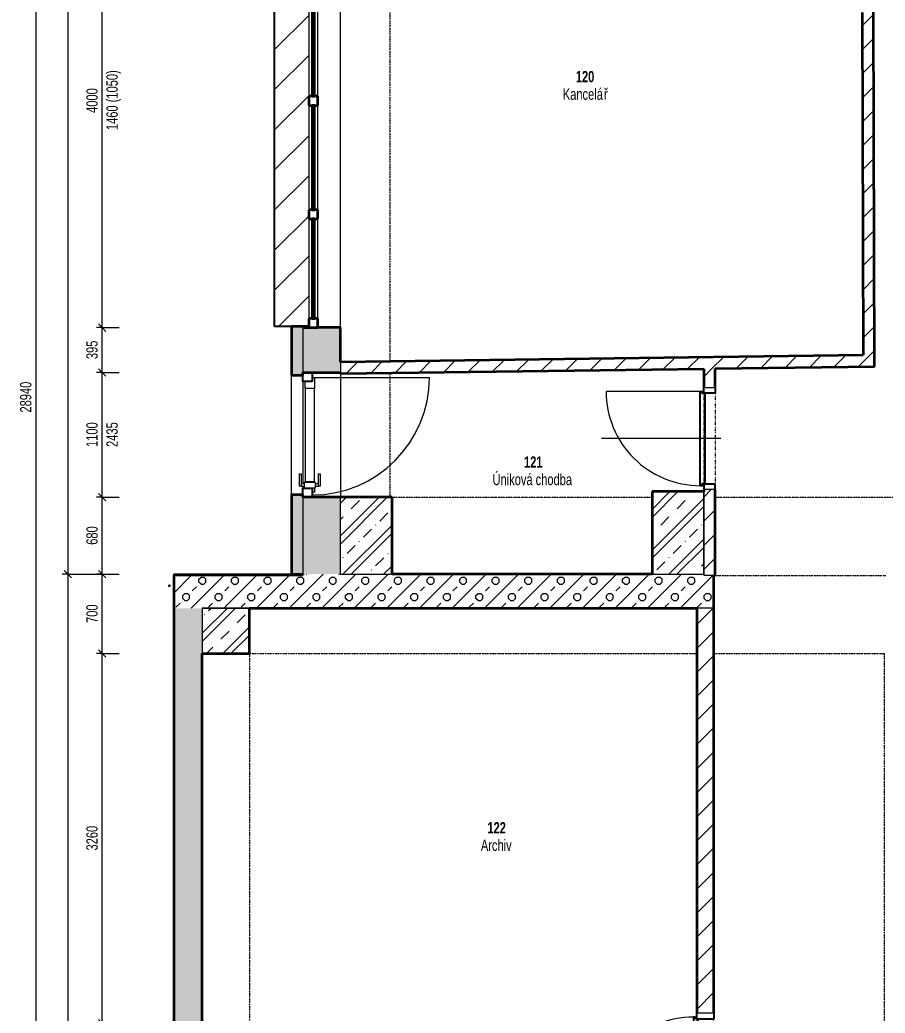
# Model space of a CAD drawing. Header units: millimetres. Extents: x -2814 to 222032, y -45352 to 20466.
# Drawn here: x -2814 to 4816, y -20000 to -11243 of the extents above; entities that cross this region are included whole.
import ezdxf

# ---------------------------------------------------------------- set-up
doc = ezdxf.new("R2010")
doc.units = ezdxf.units.MM
doc.linetypes.add('Dash dot dot', pattern=[5, 2, -1, 0, -1, 0, -1])
doc.linetypes.add('Čerchovaná se dvěma tečkami', pattern=[2.59, 1, -0.53, 0, -0.53, 0, -0.53])
for name, color, linetype, lineweight in [('A-ANNO-DIMS', 211, 'Continuous', 9), ('A-ANNO-DIMS-50', 211, 'Continuous', 9), ('A-AREA-IDEN', 2, 'Continuous', 9), ('A-DETL', 90, 'Continuous', 13), ('A-DOOR', 31, 'Continuous', 13), ('A-DOOR-FRAM', 31, 'Continuous', 25), ('A-FLOR', 192, 'Continuous', 13), ('A-GENM', 13, 'Continuous', 13), ('A-GLAZ', 151, 'Continuous', 13), ('A-GLAZ-SILL', 1, 'Continuous', 13), ('A-WALL', 113, 'Continuous', 13), ('A-WALL-PATT', 111, 'Continuous', 13), ('E-POWR-CNTR', 130, 'Continuous', 13), ('E-POWR-RISE', 130, 'Continuous', 13), ('Q-SPCQ', 91, 'Continuous', 13)]:
    doc.layers.add(name, color=color, linetype=linetype, lineweight=lineweight)
doc.styles.add('Arial_1', font='arial.ttf', dxfattribs={"width": 0.7, "height": 100})
doc.styles.add('Arial_B', font='arialbd.ttf', dxfattribs={"width": 0.7, "height": 100})
doc.dimstyles.new('Vnitřní_-_průhledné', dxfattribs={"dimscale": 304.8, "dimtxt": 102.02594, "dimasz": 0.213255, "dimexe": 0.164042, "dimexo": 0.0625, "dimgap": 0.032808, "dimtad": 1, "dimdec": 0, "dimrnd": 5, "dimzin": 0, "dimdsep": 46, "dimtxsty": 'Arial_1', "dimblk1": 'OBLIQUE', "dimblk2": 'OBLIQUE', "dimsah": 1, "dimcen": 0.09, "dimdle": 0.164042, "dimazin": 0, "dimtfac": 1, "dimtdec": 4, "dimtix": 1, "dimtmove": 0, "dimatfit": 3, "dimfxl": 0.492126, "dimfxlon": 1, "dimtvp": 1, "dimtolj": 1, "dimtzin": 0, "dimarcsym": 2})
pattern_1 = [(45, (0, 0), (-106.066, 106.066), [])]
pattern_2 = [(45, (0, 0), (-179.605, 179.605), []), (45, (71.84, 6e-12), (-179.605, 179.605), []), (45, (215.53, 2e-11), (-107.763, 251.447), [101.6, -50.8, 1.676, -49.124])]

# ---------------------------------------------------------------- blocks, each defined once
blk = doc.blocks.new('OKNO_4k_ - OKNO_4k_4000x1460-1966617-1NP_DEMOLICE A')
at = {"layer": 'A-GLAZ'}
h = blk.add_hatch(dxfattribs=at)
h.set_pattern_fill('FP_5', color=256, style=0, pattern_type=2)
h.set_pattern_definition([(270, (11956.784, -152.193), (43.3, -75), [50, -100]), (330, (11956.784, -202.193), (86.6019, -0.0011), [50, -100]), (210, (11956.784, -202.193), (-43.3019, -74.9989), [50, -100])])
h.paths.add_polyline_path([(-2000, 166), (-2000, 115), (-1990, 115), (-1990, 166)])
h.paths.add_polyline_path([(1990, 166), (1990, 115), (2000, 115), (2000, 166)])
at = {"layer": 'A-GLAZ', "lineweight": 35}
for p, q in [((-1990, 166), (-2000, 166)), ((-2000, 166), (-2000, 115)), ((-2000, 115), (-1990, 115)), ((-2000, 115), (-2000, 35)), ((-1920, 115), (-2000, 115)), ((-1990, 115), (-1990, 166)), ((-1920, 35), (-1920, 115)), ((-960, 115), (-1040, 115)), ((-1040, 115), (-1040, 35)), ((-960, 35), (-960, 115)), ((40, 115), (-40, 115)), ((-40, 115), (-40, 35)), ((40, 35), (40, 115)), ((1040, 166), (960, 166)), ((960, 166), (960, 35)), ((1040, 35), (1040, 166)), ((2000, 115), (1920, 115)), ((1920, 115), (1920, 35)), ((1990, 166), (1990, 115)), ((2000, 166), (1990, 166)), ((1990, 115), (2000, 115)), ((2000, 115), (2000, 166)), ((2000, 35), (2000, 115)), ((-2000, 35), (-1920, 35)), ((-1040, 85), (-1920, 85)), ((-1920, 85), (-1920, 65)), ((-1920, 65), (-1040, 65)), ((-1040, 65), (-1040, 85)), ((-1040, 35), (-960, 35)), ((-40, 85), (-960, 85)), ((-960, 85), (-960, 65)), ((-960, 65), (-40, 65)), ((-40, 65), (-40, 85)), ((-40, 35), (40, 35)), ((960, 85), (40, 85)), ((40, 85), (40, 65)), ((40, 65), (960, 65)), ((960, 65), (960, 85)), ((960, 35), (1040, 35)), ((1920, 85), (1040, 85)), ((1040, 85), (1040, 65)), ((1040, 65), (1920, 65)), ((1920, 65), (1920, 85)), ((1920, 35), (2000, 35))]:
    blk.add_line(p, q, dxfattribs=at)
at = {"layer": 'A-GLAZ'}
for p, q in [((-1040, 115), (-1920, 115)), ((-40, 115), (-960, 115)), ((960, 115), (40, 115)), ((1920, 115), (1040, 115)), ((-1920, 35), (-1040, 35)), ((-960, 35), (-40, 35)), ((40, 35), (960, 35)), ((1040, 35), (1920, 35))]:
    blk.add_line(p, q, dxfattribs=at)
blk = doc.blocks.new('OKNO_dvere vchod_1k_nadsvetlik - vstupni dvere 1100_2435-971794-1NP_DEMOLICE A')
at = {"layer": 'A-GLAZ'}
for p, q in [((-995.3, -85), (-995.3, 950)), ((-995.3, -65), (-900.3, -65)), ((-995.3, -85), (-995.3, -65)), ((-960.4, -85), (-995.3, -85)), ((-960.3, -145), (-960.4, -85)), ((-900.3, -65), (-900.3, -145)), ((-80.3, -65), (-900.3, -65)), ((-147.3, -15), (-37.3, -15)), ((-147.3, -28), (-147.3, -15)), ((-37.3, -28), (-147.3, -28)), ((-80.3, -65), (-70.3, -65)), ((-80.3, -145), (-80.3, -65)), ((-70.3, -55), (-70.3, -155)), ((-24.3, -55), (-70.3, -55)), ((-57.3, -28), (-57.3, -55)), ((-37.3, -15), (-37.3, -28)), ((-37.3, -55), (-37.3, -28)), ((-24.3, -155), (-24.3, -55)), ((-24.3, -65), (14.7, -65)), ((14.7, -85), (-20.3, -85)), ((-20.3, -85), (-20.3, -145)), ((14.7, -65), (14.7, -85)), ((-900.3, -145), (-960.3, -145)), ((-960.3, -165), (-57.2, -165)), ((-900.3, -145), (-80.3, -145)), ((-70.2, -145), (-80.3, -145)), ((-70.3, -155), (-24.3, -155)), ((-57.3, -155), (-57.3, -182)), ((-37.3, -182), (-37.3, -155)), ((-37.3, -165), (-20.3, -165)), ((-20.3, -145), (-24.4, -145)), ((-147.3, -182), (-37.3, -182)), ((-147.3, -195), (-147.3, -182)), ((-37.3, -195), (-147.3, -195)), ((-37.3, -182), (-37.3, -195))]:
    blk.add_line(p, q, dxfattribs=at)
at = {"layer": 'A-GLAZ', "lineweight": 25}
for p, q in [((-1040.3, -85), (-960.3, -85)), ((-960.3, -85), (-960.3, -165)), ((-20.3, -85), (59.7, -85)), ((-20.3, -165), (-20.3, -85)), ((-960.3, -165), (-1040.3, -165)), ((59.7, -165), (-20.3, -165))]:
    blk.add_line(p, q, dxfattribs=at)
at = {"layer": 'A-GLAZ', "lineweight": 35}
for p, q in [((-1040.3, -164), (-1035.3, -164)), ((-1035.3, -164), (-1035.3, -166)), ((54.7, -164), (59.7, -164)), ((54.7, -166), (54.7, -164))]:
    blk.add_line(p, q, dxfattribs=at)
at = {"layer": 'A-GLAZ'}
blk.add_arc((-995.3, -85), 1035, 360, 90, dxfattribs=at)
at = {"layer": 'A-GLAZ-SILL'}
blk.add_line((-1040.3, 165), (59.7, 165), dxfattribs=at)
blk = doc.blocks.new('DVERE_1k_oblozka - DD03_01_800x1970_koupelna-1549491-1NP_DEMOLICE A')
at = {"layer": 'A-DOOR'}
for p, q in [((0, 102.9), (0, -947.1)), ((-450, 52.9), (-400, 52.9)), ((-450, -47.1), (-450, 52.9)), ((-400, 52.9), (-400, -47.1)), ((400, 52.9), (450, 52.9)), ((400, -47.1), (400, 52.9)), ((450, 52.9), (450, -47.1)), ((-400, -47.1), (-450, -47.1)), ((-415, -47.1), (-415, -907.1)), ((305, -77.1), (-305, -77.1)), ((450, -47.1), (400, -47.1)), ((415, -77.1), (415, -47.1))]:
    blk.add_line(p, q, dxfattribs=at)
at = {"layer": 'A-DOOR', "linetype": 'Čerchovaná se dvěma tečkami'}
for p, q in [((-400, 52.9), (400, 52.9)), ((-400, -47.1), (400, -47.1))]:
    blk.add_line(p, q, dxfattribs=at)
at = {"layer": 'A-DOOR', "lineweight": 25}
for p, q in [((-415, -62.1), (-400, -62.1)), ((-415, -77.1), (-415, -62.1)), ((415, -77.1), (-415, -77.1)), ((-400, -37.1), (400, -37.1)), ((-400, -62.1), (-400, -47.1)), ((400, -47.1), (400, -62.1)), ((400, -62.1), (415, -62.1)), ((415, -62.1), (415, -77.1))]:
    blk.add_line(p, q, dxfattribs=at)
at = {"layer": 'A-DOOR'}
blk.add_arc((-415, -77.1), 830, 270, 0, dxfattribs=at)
at = {"layer": 'A-DOOR-FRAM'}
for p, q in [((-450, 52.9), (-400, 52.9)), ((-400, 52.9), (-400, -47.1)), ((400, -47.1), (400, 52.9)), ((450, 52.9), (400, 52.9)), ((-400, -47.1), (-450, -47.1)), ((400, -47.1), (450, -47.1))]:
    blk.add_line(p, q, dxfattribs=at)
blk = doc.blocks.new('DVERE_1k_oblozka - DD03_01_800x1970_koupelna-1549493-1NP_DEMOLICE A')
at = {"layer": 'A-DOOR'}
for p, q in [((0, -127.9), (0, 972.1)), ((-415, 72.1), (-415, 932.1)), ((305, 102.1), (-305, 102.1)), ((415, 102.1), (415, 72.1)), ((-400, 72.1), (-450, 72.1)), ((-450, 72.1), (-450, -77.9)), ((-400, -77.9), (-400, 72.1)), ((450, 72.1), (400, 72.1)), ((400, 72.1), (400, -77.9)), ((450, -77.9), (450, 72.1)), ((-450, -77.9), (-400, -77.9)), ((400, -77.9), (450, -77.9))]:
    blk.add_line(p, q, dxfattribs=at)
at = {"layer": 'A-DOOR', "lineweight": 25}
for p, q in [((415, 102.1), (-415, 102.1)), ((-415, 102.1), (-415, 87.1)), ((415, 87.1), (415, 102.1)), ((-415, 87.1), (-400, 87.1)), ((-400, 87.1), (-400, 72.1)), ((-400, 62.1), (400, 62.1)), ((400, 72.1), (400, 87.1)), ((400, 87.1), (415, 87.1))]:
    blk.add_line(p, q, dxfattribs=at)
at = {"layer": 'A-DOOR', "linetype": 'Čerchovaná se dvěma tečkami'}
for p, q in [((-400, 72.1), (400, 72.1)), ((-400, -77.9), (400, -77.9))]:
    blk.add_line(p, q, dxfattribs=at)
at = {"layer": 'A-DOOR'}
blk.add_arc((-415, 102.1), 830, 360, 90, dxfattribs=at)
at = {"layer": 'A-DOOR-FRAM'}
for p, q in [((-400, 72.1), (-450, 72.1)), ((-400, -77.9), (-400, 72.1)), ((400, 72.1), (400, -77.9)), ((400, 72.1), (450, 72.1)), ((-450, -77.9), (-400, -77.9)), ((450, -77.9), (400, -77.9))]:
    blk.add_line(p, q, dxfattribs=at)
blk = doc.blocks.new('parapet s nosem_vnitní - parapet s nosem_vnitní-1280328-1NP_DEMOLICE A')
at = {"layer": 'A-GENM'}
blk.add_line((-2000, -200), (2000, -200), dxfattribs=at)
blk = doc.blocks.new('parapet_ext - parapet_ext-1802076-1NP_DEMOLICE A')
at = {"layer": 'Q-SPCQ'}
h = blk.add_hatch(dxfattribs=at)
h.set_pattern_fill('FP_100', color=41, style=0, pattern_type=2)
h.set_pattern_definition([(315, (11956.78, -267.2), (176.7767, 176.7767), [])])
h.paths.add_polyline_path([(-1990, 0), (960, 0), (960, 51), (1040, 51), (1040, 0), (1990, 0), (1990, 300), (-1990, 300), (-1990, 50)])
at = {"layer": 'Q-SPCQ', "color": 31, "lineweight": 25}
for p, q in [((-1990, 150), (-1990, 300)), ((-1990, 300), (1990, 300)), ((1990, 300), (1990, 150))]:
    blk.add_line(p, q, dxfattribs=at)
blk = doc.blocks.new('DIMBLOCK2-1NP_DEMOLICE A')
at = {"layer": 'A-ANNO-DIMS-50'}
for p, q in [((-2087.9, -15451.8), (-2137.9, -15451.8)), ((-2087.9, -16180), (-2087.9, -15451.8)), ((-2087.9, -15451.8), (-1937.9, -15451.8)), ((-2087.9, -16130), (-2137.9, -16130)), ((-2087.9, -16130), (-1937.9, -16130))]:
    blk.add_line(p, q, dxfattribs=at)
at = {"layer": 'A-ANNO-DIMS-50', "lineweight": 18}
for p, q in [((-2087.9, -15451.8), (-2120.4, -15419.3)), ((-2087.9, -15451.8), (-2055.4, -15484.3)), ((-2087.9, -16130), (-2120.4, -16097.5)), ((-2087.9, -16130), (-2055.4, -16162.5))]:
    blk.add_line(p, q, dxfattribs=at)
at = {"layer": 'A-ANNO-DIMS-50', "color": 0, "insert": (-2227.7, -15870.9), "char_height": 100, "width": 192.123, "attachment_point": 1, "rotation": 90, "line_spacing_factor": 0.941778, "style": 'Arial_1'}
blk.add_mtext('680', dxfattribs=at)
blk = doc.blocks.new('_Oblique')
at = {"color": 0, "linetype": 'ByBlock', "lineweight": -2}
blk.add_line((-0.5, -0.5), (0.5, 0.5), dxfattribs=at)
blk = doc.blocks.new('DIMBLOCK3-1NP_DEMOLICE A')
at = {"layer": 'A-ANNO-DIMS-50'}
for p, q in [((-2087.9, -14351.8), (-2137.9, -14351.8)), ((-2087.9, -15451.8), (-2087.9, -14351.8)), ((-2087.9, -14351.8), (-1937.9, -14351.8)), ((-2087.9, -15451.8), (-2137.9, -15451.8)), ((-2087.9, -15451.8), (-1937.9, -15451.8))]:
    blk.add_line(p, q, dxfattribs=at)
at = {"layer": 'A-ANNO-DIMS-50', "lineweight": 18}
for p, q in [((-2087.9, -14351.8), (-2120.4, -14319.3)), ((-2087.9, -14351.8), (-2055.4, -14384.3)), ((-2087.9, -15451.8), (-2120.4, -15419.3)), ((-2087.9, -15451.8), (-2055.4, -15484.3))]:
    blk.add_line(p, q, dxfattribs=at)
at = {"layer": 'A-ANNO-DIMS-50', "color": 0, "char_height": 100, "width": 256.164, "attachment_point": 1, "rotation": 90, "line_spacing_factor": 0.941778, "style": 'Arial_1'}
for s, insert in [('1100', (-2227.7, -15008.5)), ('2435', (-2050.8, -15008.5))]:
    blk.add_mtext(s, dxfattribs=dict(at, insert=insert))
blk = doc.blocks.new('DIMBLOCK4-1NP_DEMOLICE A')
at = {"layer": 'A-ANNO-DIMS-50'}
for p, q in [((-2087.9, -13956.8), (-2137.9, -13956.8)), ((-2087.9, -14351.8), (-2087.9, -13956.8)), ((-2087.9, -13956.8), (-1937.9, -13956.8)), ((-2087.9, -14351.8), (-2137.9, -14351.8)), ((-2087.9, -14351.8), (-1937.9, -14351.8))]:
    blk.add_line(p, q, dxfattribs=at)
at = {"layer": 'A-ANNO-DIMS-50', "lineweight": 18}
for p, q in [((-2087.9, -13956.8), (-2120.4, -13924.3)), ((-2087.9, -13956.8), (-2055.4, -13989.3)), ((-2087.9, -14351.8), (-2120.4, -14319.3)), ((-2087.9, -14351.8), (-2055.4, -14384.3))]:
    blk.add_line(p, q, dxfattribs=at)
at = {"layer": 'A-ANNO-DIMS-50', "color": 0, "insert": (-2227.7, -14234.3), "char_height": 100, "width": 192.123, "attachment_point": 1, "rotation": 90, "line_spacing_factor": 0.941778, "style": 'Arial_1'}
blk.add_mtext('395', dxfattribs=at)
blk = doc.blocks.new('DIMBLOCK5-1NP_DEMOLICE A')
at = {"layer": 'A-ANNO-DIMS-50'}
for p, q in [((-2087.9, -9956.8), (-2137.9, -9956.8)), ((-2087.9, -13956.8), (-2087.9, -9956.8)), ((-2087.9, -9956.8), (-1937.9, -9956.8)), ((-2087.9, -13956.8), (-2137.9, -13956.8)), ((-2087.9, -13956.8), (-1937.9, -13956.8))]:
    blk.add_line(p, q, dxfattribs=at)
at = {"layer": 'A-ANNO-DIMS-50', "lineweight": 18}
for p, q in [((-2087.9, -9956.8), (-2120.4, -9924.3)), ((-2087.9, -9956.8), (-2055.4, -9989.3)), ((-2087.9, -13956.8), (-2120.4, -13924.3)), ((-2087.9, -13956.8), (-2055.4, -13989.3))]:
    blk.add_line(p, q, dxfattribs=at)
at = {"layer": 'A-ANNO-DIMS-50', "color": 0, "char_height": 100, "attachment_point": 1, "rotation": 90, "line_spacing_factor": 0.941778, "style": 'Arial_1'}
for s, insert, width in [('1460 (1050)', (-2050.8, -12215), 619.69), ('4000', (-2227.7, -12063.5), 256.164)]:
    blk.add_mtext(s, dxfattribs=dict(at, insert=insert, width=width))
blk = doc.blocks.new('DIMBLOCK19-1NP_DEMOLICE A')
at = {"layer": 'A-ANNO-DIMS-50', "lineweight": 18}
for p, q in [((-2087.9, -16830), (-2120.4, -16797.5)), ((-2087.9, -16830), (-2055.4, -16862.5)), ((-2087.9, -20088.8), (-2120.4, -20056.3)), ((-2087.9, -20088.8), (-2055.4, -20121.3))]:
    blk.add_line(p, q, dxfattribs=at)
at = {"layer": 'A-ANNO-DIMS-50'}
for p, q in [((-2087.9, -16830), (-2137.9, -16830)), ((-2087.9, -20088.8), (-2087.9, -16830)), ((-2087.9, -16830), (-1937.9, -16830)), ((-2087.9, -20088.8), (-2137.9, -20088.8)), ((-2087.9, -20088.8), (-1937.9, -20088.8))]:
    blk.add_line(p, q, dxfattribs=at)
at = {"layer": 'A-ANNO-DIMS-50', "color": 0, "insert": (-2227.7, -18566.1), "char_height": 100, "width": 256.164, "attachment_point": 1, "rotation": 90, "line_spacing_factor": 0.941778, "style": 'Arial_1'}
blk.add_mtext('3260', dxfattribs=at)
blk = doc.blocks.new('DIMBLOCK20-1NP_DEMOLICE A')
at = {"layer": 'A-ANNO-DIMS-50', "lineweight": 18}
for p, q in [((-2087.9, -16130), (-2120.4, -16097.5)), ((-2087.9, -16130), (-2055.4, -16162.5)), ((-2087.9, -16830), (-2120.4, -16797.5)), ((-2087.9, -16830), (-2055.4, -16862.5))]:
    blk.add_line(p, q, dxfattribs=at)
at = {"layer": 'A-ANNO-DIMS-50'}
for p, q in [((-2087.9, -16830), (-2087.9, -16080)), ((-2087.9, -16130), (-2137.9, -16130)), ((-2087.9, -16130), (-1937.9, -16130)), ((-2087.9, -16830), (-2137.9, -16830)), ((-2087.9, -16830), (-1937.9, -16830))]:
    blk.add_line(p, q, dxfattribs=at)
at = {"layer": 'A-ANNO-DIMS-50', "color": 0, "insert": (-2227.7, -16560), "char_height": 100, "width": 192.123, "attachment_point": 1, "rotation": 90, "line_spacing_factor": 0.941778, "style": 'Arial_1'}
blk.add_mtext('700', dxfattribs=at)
blk = doc.blocks.new('DIMBLOCK178-1NP_DEMOLICE A')
at = {"layer": 'A-ANNO-DIMS-50', "lineweight": 18}
for p, q in [((-2672.5, -101.8), (-2705, -69.3)), ((-2672.5, -101.8), (-2640, -134.3)), ((-2672.5, -29041.8), (-2705, -29009.3)), ((-2672.5, -29041.8), (-2640, -29074.3))]:
    blk.add_line(p, q, dxfattribs=at)
at = {"layer": 'A-ANNO-DIMS-50'}
for p, q in [((-2672.5, -51.8), (-2672.5, -29091.8)), ((-2672.5, -101.8), (-2722.5, -101.8)), ((-2672.5, -101.8), (-2077.2, -101.8)), ((-2672.5, -29041.8), (-2722.5, -29041.8)), ((-2672.5, -29041.8), (-2077.2, -29041.8))]:
    blk.add_line(p, q, dxfattribs=at)
at = {"layer": 'A-ANNO-DIMS-50', "color": 0, "insert": (-2812.3, -14705.2), "char_height": 100, "width": 320.204, "attachment_point": 1, "rotation": 90, "line_spacing_factor": 0.941778, "style": 'Arial_1'}
blk.add_mtext('28940', dxfattribs=at)
blk = doc.blocks.new('DIMBLOCK179-1NP_DEMOLICE A')
at = {"layer": 'A-ANNO-DIMS-50', "lineweight": 18}
for p, q in [((-2392, -101.8), (-2424.5, -69.3)), ((-2392, -101.8), (-2359.5, -134.3)), ((-2392, -16130), (-2424.5, -16097.5)), ((-2392, -16130), (-2359.5, -16162.5))]:
    blk.add_line(p, q, dxfattribs=at)
at = {"layer": 'A-ANNO-DIMS-50'}
for p, q in [((-2392, -51.8), (-2392, -16130)), ((-2392, -101.8), (-2442, -101.8)), ((-2392, -101.8), (-2242, -101.8)), ((-2392, -16130), (-2442, -16130)), ((-2392, -16130), (-2043.7, -16130))]:
    blk.add_line(p, q, dxfattribs=at)
at = {"layer": 'A-ANNO-DIMS-50', "color": 0, "insert": (-2531.8, -8249.3), "char_height": 100, "width": 320.204, "attachment_point": 1, "rotation": 90, "line_spacing_factor": 0.941778, "style": 'Arial_1'}
blk.add_mtext('16030', dxfattribs=at)
blk = doc.blocks.new('DIMBLOCK180-1NP_DEMOLICE A')
at = {"layer": 'A-ANNO-DIMS-50', "lineweight": 18}
for p, q in [((-2392, -16130), (-2424.5, -16097.5)), ((-2392, -16130), (-2359.5, -16162.5)), ((-2392, -27933.8), (-2424.5, -27901.3)), ((-2392, -27933.8), (-2359.5, -27966.3))]:
    blk.add_line(p, q, dxfattribs=at)
at = {"layer": 'A-ANNO-DIMS-50'}
for p, q in [((-2392, -16130), (-2442, -16130)), ((-2392, -16130), (-2392, -27933.8)), ((-2392, -16130), (-2043.7, -16130)), ((-2392, -27933.8), (-2442, -27933.8)), ((-2392, -27933.8), (-2097.7, -27933.8))]:
    blk.add_line(p, q, dxfattribs=at)
at = {"layer": 'A-ANNO-DIMS-50', "color": 0, "insert": (-2531.8, -22165.3), "char_height": 100, "width": 320.204, "attachment_point": 1, "rotation": 90, "line_spacing_factor": 0.941778, "style": 'Arial_1'}
blk.add_mtext('11805', dxfattribs=at)

msp = doc.modelspace()

# ---------------------------------------------------------------- hatches: boundary and pattern name
at = {"layer": 'A-WALL-PATT'}
h = msp.add_hatch(color=41, dxfattribs=at)
h.paths.add_polyline_path([(-417.2, -16130), (-317.2, -16130), (-317.2, -15451.8), (-318.2, -15451.8), (-318.2, -15431.8), (-417.2, -15431.8), (-417.2, -15451.8)])
h.paths.add_polyline_path([(-417.2, -14376.8), (-318.2, -14376.8), (-318.2, -14351.8), (-317.2, -14351.8), (-317.2, -13956.8), (-318.2, -13956.6), (-318.2, -13946.8), (-417.2, -13946.8), (-417.2, -14351.8)])
h.paths.add_polyline_path([(-318.2, -9966.8), (-318.2, -9956.8), (-317.2, -9956.8), (-317.2, -9131.8), (-318.2, -9131.8), (-318.2, -9121.8), (-417.2, -9121.8), (-417.2, -9966.8), (-367.2, -9966.8)])
h.paths.add_polyline_path([(-367.2, -7141.8), (-318.2, -7141.8), (-317.8, -7131.8), (-317.2, -7131.8), (-317.2, -6331.8), (-318.2, -6331.8), (-318.2, -6321.8), (-417.2, -6321.8), (-417.2, -7141.8)])
h.paths.add_polyline_path([(-318.2, -4341.8), (-317.8, -4331.8), (-317.2, -4331.8), (-317.2, -3531.8), (-318.2, -3531.8), (-318.2, -3521.8), (-417.2, -3521.8), (-417.2, -4341.8), (-367.2, -4341.8)])
h.paths.add_polyline_path([(-318.2, -1541.8), (-318.2, -1531.8), (-317.2, -1531.8), (-317.2, -101.8), (-417.2, -101.8), (-417.2, -1541.8), (-367.2, -1541.8)])
h = msp.add_hatch(dxfattribs=at)
h.set_pattern_fill('FP_1', color=256, angle=-135, style=0, pattern_type=2)
h.set_pattern_definition([(315, (-317.2, -8187.73), (143.684, 143.684), []), (270, (-249.89, -8416.68), (143.684, -143.684), [25.4, -261.968]), (315, (-249.89, -8442.08), (143.684, 143.684), [25.4, -177.8]), (360, (-231.93, -8460.04), (143.684, 143.684), [25.4, -261.968]), (45, (-206.53, -8460.04), (-143.684, 143.684), [25.4, -177.8]), (270, (-188.57, -8416.68), (143.684, -143.684), [25.4, -261.968]), (315, (-206.53, -8398.72), (143.684, 143.684), [25.4, -177.8]), (360, (-231.93, -8398.72), (143.684, 143.684), [25.4, -261.968]), (45, (-249.89, -8416.68), (-143.684, 143.684), [25.4, -177.8]), (315, (-165.35, -8483.26), (143.684, 143.684), [50.8, -152.4])])
h.paths.add_polyline_path([(12.8, -16130), (12.8, -15451.8), (-317.2, -15451.8), (-317.2, -16130)])
h.paths.add_polyline_path([(-264.2, -14351.8), (12.8, -14351.8), (12.8, -13956.8), (-317.2, -13956.8), (-317.2, -14351.8)])
h.paths.add_polyline_path([(12.8, -9956.8), (12.8, -9131.8), (-317.2, -9131.8), (-317.2, -9956.8), (-187.2, -9956.8)])
h.paths.add_polyline_path([(-316.6, -7131.8), (12.8, -7131.8), (12.8, -6331.8), (-317.2, -6331.8), (-317.2, -7131.8)])
h.paths.add_polyline_path([(12.8, -4331.8), (12.8, -3531.8), (-317.2, -3531.8), (-317.2, -4331.8), (-187.2, -4331.8)])
h.paths.add_polyline_path([(-187.2, -1531.8), (12.8, -1531.8), (12.8, -101.8), (-317.2, -101.8), (-317.2, -1531.8), (-267.2, -1531.8)])
h = msp.add_hatch(dxfattribs=at)
h.set_pattern_fill('FP_4', color=256, style=0, pattern_type=2)
h.set_pattern_definition(pattern_1)
h.paths.add_polyline_path([(4622.8, -14200.6), (4722.8, -14199.3), (4712.6, -11176.7), (4612.8, -11177.1), (4622.2, -14027.7)])
h.paths.add_polyline_path([(4609.8, -10277.1), (4709.8, -10276.7), (4695.6, -6044.7), (4595.8, -6045), (4606.5, -9283.6)])
h.paths.add_polyline_path([(4592.8, -5145), (4692.8, -5144.7), (4687.8, -3625), (4587.8, -3625)])
h = msp.add_hatch(dxfattribs=at)
h.set_pattern_fill('FP_4', color=256, style=0, pattern_type=2)
h.set_pattern_definition(pattern_1)
h.paths.add_polyline_path([(12.8, -14361), (4723.1, -14299.3), (4722.8, -14199.3), (12.8, -14261), (12.8, -14351.8)])
h = msp.add_hatch(dxfattribs=at)
h.set_pattern_fill('FP_4', color=256, style=0, pattern_type=2)
h.set_pattern_definition(pattern_1)
h.paths.add_polyline_path([(3215.8, -16140), (3315.8, -16140), (3315.8, -15384.9), (3215.8, -15384.9), (3215.8, -16130)])
h.paths.add_polyline_path([(3315.8, -14484.9), (3315.8, -14317.8), (3215.8, -14319.1), (3215.8, -14484.9)])
h = msp.add_hatch(dxfattribs=at)
h.set_pattern_fill('FP_10', color=256, angle=225, style=0, pattern_type=2)
h.set_pattern_definition(pattern_2)
h.paths.add_polyline_path([(3215.9, -16130), (3215.9, -15402.4), (2760.9, -15402.4), (2760.9, -16130)])
h = msp.add_hatch(dxfattribs=at)
h.set_pattern_fill('FP_10', color=256, angle=225, style=0, pattern_type=2)
h.set_pattern_definition(pattern_2)
h.paths.add_polyline_path([(467.8, -16130), (467.8, -15451.8), (12.8, -15451.8), (12.8, -16130)])
h = msp.add_hatch(dxfattribs=at)
h.set_pattern_fill('FP_6', color=256, angle=-135, style=0, pattern_type=2)
h.set_pattern_definition([(45, (997.08, -16430), (-143.684, 143.684), []), (5e-12, (1226.03, -16362.69), (143.684, 143.684), [25.4, -261.968]), (45, (1251.43, -16362.69), (-143.684, 143.684), [25.4, -177.8]), (90, (1269.39, -16344.73), (-143.684, 143.684), [25.4, -261.968]), (135, (1269.4, -16319.33), (-143.684, -143.684), [25.4, -177.8]), (5e-12, (1226.03, -16301.37), (143.684, 143.684), [25.4, -261.968]), (45, (1208.07, -16319.33), (-143.684, 143.684), [25.4, -177.8]), (90, (1208.07, -16344.73), (-143.684, 143.684), [25.4, -261.968]), (135, (1226.03, -16362.69), (-143.684, -143.684), [25.4, -177.8]), (45, (1292.61, -16278.15), (-143.684, 143.684), [50.8, -152.4])])
h.paths.add_polyline_path([(2760.9, -16430), (3305.9, -16430), (3305.9, -16140), (3215.8, -16140), (3215.8, -16130), (-317.2, -16130), (-317.2, -16140), (-1455.4, -16140), (-1455.4, -16430), (594.3, -16430)])
h = msp.add_hatch(dxfattribs=at)
h.set_pattern_fill('FP_7', color=256, angle=225, style=0, pattern_type=2)
h.set_pattern_definition([(135, (-1205.4, -22110.06), (-143.684, -143.684), []), (90, (-1272.71, -21881.11), (-143.684, 143.684), [25.4, -261.968]), (135, (-1272.71, -21855.7), (-143.684, -143.684), [25.4, -177.8]), (180, (-1290.67, -21837.75), (-143.684, -143.684), [25.4, -261.968]), (225, (-1316.07, -21837.75), (143.684, -143.684), [25.4, -177.8]), (90, (-1334.03, -21881.11), (-143.684, 143.684), [25.4, -261.968]), (135, (-1316.07, -21899.07), (-143.684, -143.684), [25.4, -177.8]), (180, (-1290.67, -21899.07), (-143.684, -143.684), [25.4, -261.968]), (225, (-1272.71, -21881.1), (143.684, -143.684), [25.4, -177.8]), (135, (-1357.26, -21814.53), (-143.684, -143.684), [50.8, -152.4])])
h.paths.add_polyline_path([(-1285.4, -27933.8), (-1205.4, -27933.8), (-1205.4, -22788.8), (-1455.4, -22788.8), (-1455.4, -27933.8)])
h.paths.add_polyline_path([(-1455.4, -21888.8), (-1205.4, -21888.8), (-1205.4, -20988.8), (-1455.4, -20988.8), (-1455.4, -21665)])
h.paths.add_polyline_path([(-1205.4, -20088.8), (-1205.4, -16430), (-1455.4, -16430), (-1455.4, -20088.8)])
h = msp.add_hatch(dxfattribs=at)
h.set_pattern_fill('FP_10', color=256, angle=225, style=0, pattern_type=2)
h.set_pattern_definition([(45, (0, 0), (-179.605, 179.605), []), (45, (71.84, 6e-12), (-179.605, 179.605), []), (45, (215.53, 2e-11), (-107.763, 251.447), [101.6, -50.8, 1.676, -49.124])])
h.paths.add_polyline_path([(-1205.4, -16830), (-790.4, -16830), (-790.4, -16430), (-1205.4, -16430), (-1205.4, -16720.2)])
h = msp.add_hatch(dxfattribs=at)
h.set_pattern_fill('FP_4', color=256, style=0, pattern_type=2)
h.set_pattern_definition(pattern_1)
h.paths.add_polyline_path([(3155.9, -21265), (3305.9, -21265), (3305.9, -20900), (3155.9, -20900)])
h.paths.add_polyline_path([(3155.9, -20000), (3305.9, -20000), (3305.9, -16430), (3155.9, -16430), (3155.9, -16720.2)])

# ---------------------------------------------------------------- linework, layer by layer
at = {"layer": 'A-DETL', "linetype": 'Dash dot dot'}
for p, q in [((447.8, -9908.2), (447.8, -14255.3)), ((447.8, -14351.8), (447.8, -15451.8)), ((447.8, -15451.8), (2760.9, -15451.8)), ((3315.8, -15451.8), (6022.8, -15451.8)), ((4822.1, -16143.3), (3302.1, -16143.3)), ((-790.4, -16830), (3155.9, -16830)), ((-790.4, -16830), (-790.4, -21265)), ((3305.9, -16830), (4809.6, -16830)), ((4809.6, -21265), (4809.6, -16830))]:
    msp.add_line(p, q, dxfattribs=at)
at = {"layer": 'A-FLOR', "color": 254}
msp.add_line((-1455.4, -16140), (-1455.4, -16130), dxfattribs=at)
at = {"layer": 'A-FLOR', "color": 9}
msp.add_line((-417.2, -16130), (-1455.4, -16130), dxfattribs=at)
at = {"layer": 'A-WALL', "lineweight": 35}
for p, q in [((4612.8, -11177.1), (4622.8, -14200.6)), ((4723.1, -14299.3), (4712.8, -11176.7)), ((12.8, -13956.8), (-187.2, -13956.8)), ((12.8, -14261), (12.8, -13956.8)), ((4622.8, -14200.6), (12.8, -14261)), ((-318.2, -14351.8), (12.8, -14351.8)), ((12.8, -14361), (3215.8, -14319.1)), ((12.8, -14351.8), (12.8, -14361)), ((3215.8, -14319.1), (3215.8, -14484.9)), ((3315.8, -14317.8), (4723.1, -14299.3)), ((3315.8, -14484.9), (3315.8, -14317.8)), ((2760.9, -15402.4), (2760.9, -16130)), ((3215.9, -15402.4), (2760.9, -15402.4)), ((3215.8, -15384.9), (3215.8, -15402.4)), ((3315.8, -16140), (3315.8, -15384.9)), ((467.8, -15451.8), (-318.2, -15451.8)), ((467.8, -16130), (467.8, -15451.8)), ((-317.2, -16140), (-1455.4, -16140)), ((-1455.4, -16140), (-1455.4, -20088.8)), ((-317.2, -16130), (-317.2, -16140)), ((2760.9, -16130), (467.8, -16130)), ((3305.9, -16140), (3315.8, -16140)), ((3305.9, -20000), (3305.9, -16140)), ((-790.4, -16430), (3155.9, -16430)), ((-790.4, -16830), (-790.4, -16430)), ((3155.9, -16430), (3155.9, -20000)), ((-1205.4, -20088.8), (-1205.4, -16830)), ((-1205.4, -16830), (-790.4, -16830))]:
    msp.add_line(p, q, dxfattribs=at)
at = {"layer": 'A-WALL', "color": 40, "lineweight": 35}
for p, q in [((-417.2, -13946.8), (-417.2, -14376.8)), ((-318.2, -13946.8), (-417.2, -13946.8)), ((-318.2, -14376.8), (-318.2, -14351.8)), ((-417.2, -14376.8), (-318.2, -14376.8)), ((-417.2, -15431.8), (-417.2, -16130)), ((-318.2, -15431.8), (-417.2, -15431.8)), ((-318.2, -15451.8), (-318.2, -15431.8)), ((-417.2, -16130), (-317.2, -16130))]:
    msp.add_line(p, q, dxfattribs=at)
at = {"layer": 'A-WALL'}
for p, q in [((-317.2, -13956.8), (-317.2, -14351.8)), ((12.8, -14261), (12.8, -14351.8)), ((3215.8, -15402.4), (3215.8, -16140)), ((3215.9, -16130), (3215.9, -15402.4)), ((-317.2, -15451.8), (-317.2, -16130)), ((12.8, -16130), (12.8, -15451.8)), ((12.8, -16130), (467.8, -16130)), ((2760.9, -16130), (3215.9, -16130)), ((3215.8, -16140), (3305.9, -16140)), ((-1205.4, -16430), (-790.4, -16430)), ((-790.4, -16430), (-1205.4, -16430)), ((-1205.4, -16430), (-1205.4, -16830)), ((3305.9, -16430), (3155.9, -16430))]:
    msp.add_line(p, q, dxfattribs=at)
at = {"layer": 'A-WALL', "color": 41}
for p, q in [((-417.2, -15431.8), (-417.2, -14376.8)), ((-318.2, -14376.8), (-318.2, -15334.8)), ((-318.2, -15354.7), (-318.2, -15431.8))]:
    msp.add_line(p, q, dxfattribs=at)
at = {"layer": 'E-POWR-CNTR', "color": 41}
for p, q in [((-1504.9, -16232), (-1484.9, -16232)), ((-1494.9, -16242), (-1494.9, -16222))]:
    msp.add_line(p, q, dxfattribs=at)
at = {"layer": 'E-POWR-RISE', "color": 41}
for start, end in [(0, 180), (180, 0)]:
    msp.add_arc((-1494.9, -16232), 5, start, end, dxfattribs=at)

# ---------------------------------------------------------------- block references
at = {"layer": 'A-DOOR'}
for name, p, rotation in [('DVERE_1k_oblozka - DD03_01_800x1970_koupelna-1549491-1NP_DEMOLICE A', (3263, -14934.9), 269.9999999999999), ('DVERE_1k_oblozka - DD03_01_800x1970_koupelna-1549493-1NP_DEMOLICE A', (3228, -20450), 89.99999999999993)]:
    msp.add_blockref(name, p, dxfattribs=dict(at, rotation=rotation))
at = {"layer": 'A-GENM', "rotation": 89.99999999999991}
msp.add_blockref('parapet s nosem_vnitní - parapet s nosem_vnitní-1280328-1NP_DEMOLICE A', (-187.2, -11956.8), dxfattribs=at)
at = {"layer": 'A-GLAZ'}
for name, p, rotation in [('OKNO_4k_ - OKNO_4k_4000x1460-1966617-1NP_DEMOLICE A', (-152.2, -11956.8), 89.99999999999991), ('OKNO_dvere vchod_1k_nadsvetlik - vstupni dvere 1100_2435-971794-1NP_DEMOLICE A', (-152.2, -15392.1), 269.9999999999999)]:
    msp.add_blockref(name, p, dxfattribs=dict(at, rotation=rotation))
at = {"layer": 'Q-SPCQ', "color": 31, "lineweight": 25, "rotation": 89.99999999999991}
msp.add_blockref('parapet_ext - parapet_ext-1802076-1NP_DEMOLICE A', (-267.2, -11956.8), dxfattribs=at)

# ---------------------------------------------------------------- texts
at = {"layer": 'A-AREA-IDEN', "lineweight": 18, "char_height": 100, "attachment_point": 1}
for s, insert, width, style in [('120', (2088.3, -11694), 202.025, 'Arial_B'), ('Kancelá', (1973.7, -11848.1), 440.527, 'Arial_1'), ('\\fArial|b0|i0|c238|p34|;\\W.7;ř', (2337.1, -11848.1), 39.283, 'Arial_1'), ('121', (1631.7, -15091.3), 202.025, 'Arial_B'), ('Úniková chodba', (1353.9, -15245.5), 875.443, 'Arial_1'), ('122', (1308.8, -18316), 202.025, 'Arial_B'), ('Archiv', (1251.1, -18470.1), 342.321, 'Arial_1')]:
    msp.add_mtext(s, dxfattribs=dict(at, insert=insert, width=width, style=style))

# ---------------------------------------------------------------- dimensions: what is measured, and where the dimension line sits
at = {"layer": 'A-ANNO-DIMS'}
for base, p1, p2, override, picture, middle in [((-2672.5, -29041.8), (-2077.2, -101.8), (-2077.2, -29041.8), {"dimpost": '<>', "dimfxl": 28940.024375}, 'DIMBLOCK178-1NP_DEMOLICE A', (-2733.5, -14571.8)), ((-2392, -16130), (-2242, -101.8), (-2043.7, -16130), {"dimpost": '<>', "dimfxl": 16029.433541}, 'DIMBLOCK179-1NP_DEMOLICE A', (-2453, -8115.9)), ((-2087.9, -13956.8), (-1937.9, -14351.8), (-1937.9, -13956.8), {"dimpost": '<>', "dimfxl": 395}, 'DIMBLOCK4-1NP_DEMOLICE A', (-2149, -14154.3)), ((-2087.9, -15451.8), (-1937.9, -16130), (-1937.9, -15451.8), {"dimpost": '<>', "dimfxl": 678.20744}, 'DIMBLOCK2-1NP_DEMOLICE A', (-2149, -15790.9)), ((-2392, -27933.8), (-2043.7, -16130), (-2097.7, -27933.8), {"dimpost": '<>', "dimfxl": 11803.939555}, 'DIMBLOCK180-1NP_DEMOLICE A', (-2453, -22031.9)), ((-2087.9, -16130), (-1937.9, -16830), (-1937.9, -16130), {"dimpost": '<>', "dimfxl": 700.008456}, 'DIMBLOCK20-1NP_DEMOLICE A', (-2149, -16480)), ((-2087.9, -16830), (-1937.9, -20088.8), (-1937.9, -16830), {"dimpost": '<>', "dimfxl": 3258.807457}, 'DIMBLOCK19-1NP_DEMOLICE A', (-2149, -18459.4))]:
    dim = msp.add_linear_dim(base=base, p1=p1, p2=p2, angle=90, dimstyle='Vnitřní_-_průhledné', override=override, dxfattribs=at)
    dim.commit()
    dim.dimension.update_dxf_attribs({"geometry": picture, "text_midpoint": middle})
for base, p1, p2, text, override, picture, middle in [((-2087.9, -9956.8), (-1937.9, -13956.8), (-1937.9, -9956.8), '<>\\X1460 (1050)', {"dimpost": '<>', "dimfxl": 4000}, 'DIMBLOCK5-1NP_DEMOLICE A', (-2087.9, -11956.8)), ((-2087.9, -14351.8), (-1937.9, -15451.8), (-1937.9, -14351.8), '<>\\X2435', {"dimpost": '<>', "dimfxl": 1100}, 'DIMBLOCK3-1NP_DEMOLICE A', (-2087.9, -14901.8))]:
    dim = msp.add_linear_dim(base=base, p1=p1, p2=p2, angle=90, text=text, dimstyle='Vnitřní_-_průhledné', override=override, dxfattribs=at)
    dim.commit()
    dim.dimension.update_dxf_attribs({"geometry": picture, "text_midpoint": middle})

doc.saveas('drawing.dxf')
